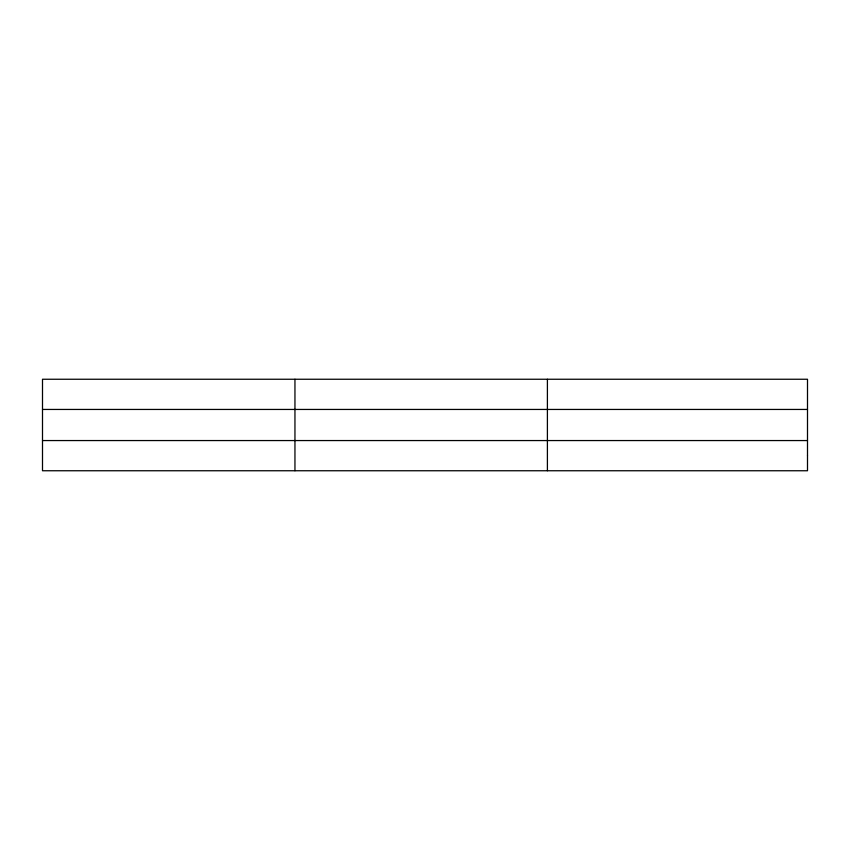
<?xml version="1.0" encoding="UTF-8"?>
<svg xmlns="http://www.w3.org/2000/svg" width="850" height="850" viewBox="0 0 850 850"><rect width="100%" height="100%" fill="white"/><g stroke="black" fill="none" stroke-linecap="round" stroke-linejoin="round"><path stroke-width="1.27" d="M42.5 409.445L807.5 409.445M42.5 440.555L807.5 440.555M547.4 379.249L547.4 470.751M294.95 379.249L294.95 470.751M807.5 455.653L807.5 470.751L42.5 470.751L42.5 379.249L807.5 379.249L807.5 455.653"/></g></svg>
